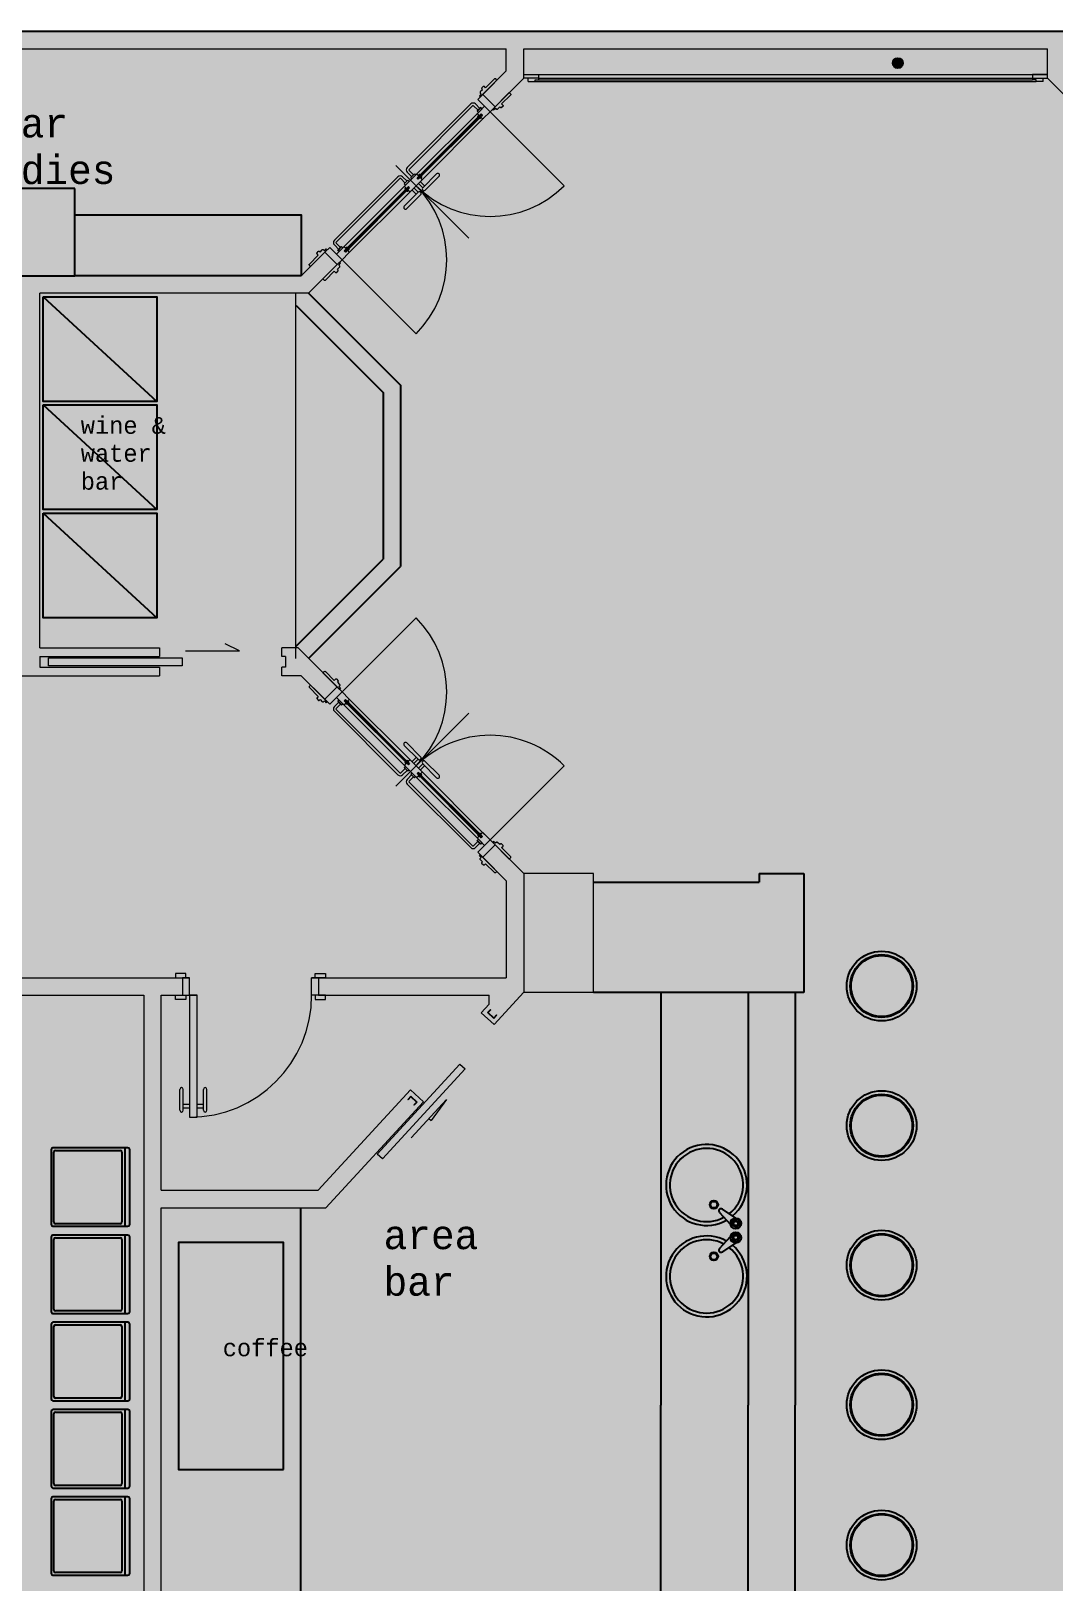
# Model space of a CAD drawing. Header units: millimetres. Extents: x 1.2 to 36.9, y 0.9 to 18.9.
# Drawn here: x 17.2 to 23.06, y 10.03 to 18.92 of the extents above; entities that cross this region are included whole.
import ezdxf

# ---------------------------------------------------------------- set-up
doc = ezdxf.new("R2010")
doc.units = ezdxf.units.MM
doc.linetypes.add('DASHED2', pattern=[9.525, 6.35, -3.175])
doc.layers.add('2', color=252, linetype='Continuous')
doc.layers.add('6', color=175, linetype='Continuous')
for name, color, linetype, lineweight in [('4', 251, 'Continuous', 0), ('Doors', 35, 'Continuous', 5), ('Glass', 161, 'Continuous', 9), ('Section', 30, 'Continuous', 20), ('Wall', 5, 'Continuous', 18)]:
    doc.layers.add(name, color=color, linetype=linetype, lineweight=lineweight)
doc.styles.add('LUCIDA', font='lucon.TTF')

msp = doc.modelspace()

# ---------------------------------------------------------------- hatches: boundary and pattern name
at = {"true_color": 0xc6c4c3}
msp.add_hatch(color=9, dxfattribs=at).paths.add_polyline_path([(1.2022, 18.9219), (27.8495, 18.9217), (27.8495, 18.6041), (36.6228, 18.6041), (36.6228, 15.4607), (36.8773, 15.4604), (36.8773, 7.3419), (27.8573, 7.3419), (27.8573, 7.5559), (24.7573, 7.5559), (24.7574, 0.9219), (1.2022, 0.9219), (1.2024, 18.9219)])
at = {"layer": '2'}
msp.add_hatch(color=256, dxfattribs=at).paths.add_polyline_path([(22.196, 18.7395, 1), (22.1382, 18.7395, 1)])

# ---------------------------------------------------------------- linework, layer by layer
msp.add_lwpolyline([(1.2022, 18.9219), (27.8495, 18.9217), (27.8495, 18.6041), (36.6228, 18.6041), (36.6228, 15.4607), (36.8773, 15.4604), (36.8773, 7.3419), (27.8573, 7.3419), (27.8573, 7.5559), (24.7573, 7.5559), (24.7574, 0.9219), (1.2022, 0.9219), (1.2024, 18.9219)], close=True)
msp.add_circle((22.1671, 18.7395), 0.0289, dxfattribs=at)
at = {"layer": '4', "ltscale": 1.2}
for p, q in [((19.7095, 17.7351), (19.2924, 18.1522)), ((19.7095, 17.7351), (19.2924, 18.1522)), ((19.7095, 15.0126), (19.2924, 14.5955)), ((19.7095, 15.0126), (19.2924, 14.5955))]:
    msp.add_line(p, q, dxfattribs=at)
at = {"layer": '6', "linetype": 'Continuous', "lineweight": 0}
for p, q in [((20.0244, 18.6732), (23.0244, 18.6732)), ((20.0494, 18.6332), (20.0494, 18.6532)), ((20.0494, 18.6332), (20.0894, 18.6332)), ((20.0894, 18.6332), (20.0894, 18.6432)), ((20.0894, 18.6432), (20.1094, 18.6432)), ((20.1094, 18.6532), (20.1094, 18.6432)), ((22.9394, 18.6532), (22.9394, 18.6432)), ((22.9594, 18.6432), (22.9394, 18.6432)), ((22.9594, 18.6332), (22.9594, 18.6432)), ((22.9994, 18.6332), (22.9594, 18.6332)), ((22.9994, 18.6332), (22.9994, 18.6532)), ((18.7184, 15.3275), (18.7184, 17.4203))]:
    msp.add_line(p, q, dxfattribs=at)
at = {"layer": '6'}
for p, q in [((19.7785, 18.485), (19.7573, 18.4638)), ((18.9596, 17.6662), (18.9808, 17.6874)), ((17.2722, 17.4002), (17.9222, 16.8002)), ((17.2722, 16.7802), (17.9222, 16.1802)), ((17.2722, 16.1602), (17.9222, 15.5602)), ((18.9596, 15.0815), (18.9808, 15.0603)), ((19.7785, 14.2627), (19.7573, 14.2839)), ((17.3175, 12.5118), (17.3175, 12.0818)), ((17.7575, 12.5218), (17.3275, 12.5218)), ((17.3325, 12.0968), (17.3325, 12.4968)), ((17.3425, 12.5068), (17.7125, 12.5068)), ((17.7225, 12.4968), (17.7225, 12.0968)), ((17.7387, 12.5218), (17.7387, 12.0718)), ((17.7675, 12.0818), (17.7675, 12.5118)), ((21.146, 12.1508), (21.2086, 12.0831)), ((21.2392, 12.1195), (21.1619, 12.1696)), ((17.3175, 12.0118), (17.3175, 11.5818)), ((17.3275, 12.0718), (17.7575, 12.0718)), ((17.7575, 12.0218), (17.3275, 12.0218)), ((17.7125, 12.0868), (17.3425, 12.0868)), ((17.3425, 12.0068), (17.7125, 12.0068)), ((17.7387, 12.0218), (17.7387, 11.5718)), ((17.7675, 11.5818), (17.7675, 12.0118)), ((21.146, 11.945), (21.2086, 12.0126)), ((17.3325, 11.5968), (17.3325, 11.9968)), ((17.7225, 11.9968), (17.7225, 11.5968)), ((21.2392, 11.9763), (21.1619, 11.9261)), ((17.3275, 11.5718), (17.7575, 11.5718)), ((17.7125, 11.5868), (17.3425, 11.5868)), ((17.3175, 11.5118), (17.3175, 11.0818)), ((17.7575, 11.5218), (17.3275, 11.5218)), ((17.3325, 11.0968), (17.3325, 11.4968)), ((17.3425, 11.5068), (17.7125, 11.5068)), ((17.7225, 11.4968), (17.7225, 11.0968)), ((17.7387, 11.5218), (17.7387, 11.0718)), ((17.7675, 11.0818), (17.7675, 11.5118)), ((17.3275, 11.0718), (17.7575, 11.0718)), ((17.7125, 11.0868), (17.3425, 11.0868)), ((17.3175, 11.0118), (17.3175, 10.5818)), ((17.7575, 11.0218), (17.3275, 11.0218)), ((17.3325, 10.5968), (17.3325, 10.9968)), ((17.3425, 11.0068), (17.7125, 11.0068)), ((17.7225, 10.9968), (17.7225, 10.5968)), ((17.7387, 11.0218), (17.7387, 10.5718)), ((17.7675, 10.5818), (17.7675, 11.0118)), ((17.7125, 10.5868), (17.3425, 10.5868)), ((17.3175, 10.5118), (17.3175, 10.0818)), ((17.3275, 10.5718), (17.7575, 10.5718)), ((17.7575, 10.5218), (17.3275, 10.5218)), ((17.3325, 10.0968), (17.3325, 10.4968)), ((17.3425, 10.5068), (17.7125, 10.5068)), ((17.7225, 10.4968), (17.7225, 10.0968)), ((17.7387, 10.5218), (17.7387, 10.0718)), ((17.7675, 10.0818), (17.7675, 10.5118)), ((17.3275, 10.0718), (17.7575, 10.0718)), ((17.7125, 10.0868), (17.3425, 10.0868))]:
    msp.add_line(p, q, dxfattribs=at)
at = {"layer": '6', "linetype": 'Continuous'}
for p, q in [((18.7207, 17.3495), (19.2184, 16.8519)), ((18.7914, 17.4202), (19.3184, 16.8933)), ((19.3184, 16.8933), (19.3184, 15.8544)), ((19.2184, 16.8519), (19.2184, 15.8958)), ((18.7207, 15.3982), (19.2184, 15.8958)), ((18.7914, 15.3275), (19.3184, 15.8544)), ((21.3734, 14.0945), (21.6294, 14.0945)), ((21.3734, 14.0945), (21.3734, 14.0445)), ((21.6294, 14.0945), (21.6294, 13.4117)), ((20.4244, 14.0445), (21.3734, 14.0445)), ((21.6294, 13.4117), (20.4244, 13.4117)), ((20.8094, 13.4117), (20.8094, 11.0468)), ((21.3094, 13.4117), (21.3094, 11.0468)), ((21.5794, 13.4117), (21.5794, 11.0468)), ((18.7475, 9.9149), (18.7475, 12.1787)), ((20.8094, 8.682), (20.8094, 11.0468)), ((21.3094, 8.682), (21.3094, 11.0468)), ((21.5794, 8.682), (21.5794, 11.0468))]:
    msp.add_line(p, q, dxfattribs=at)
at = {"layer": '6', "linetype": 'Continuous', "lineweight": 0}
for points in [[(20.1094, 18.6732), (20.1094, 18.6532), (20.0244, 18.6532), (20.0244, 18.6732)], [(22.9394, 18.6732), (22.9394, 18.6532), (23.0244, 18.6532), (23.0244, 18.6732)]]:
    msp.add_lwpolyline(points, close=True, dxfattribs=at)
at = {"layer": '6', "linetype": 'Continuous'}
for points in [[(17.4522, 18.0203), (17.1022, 18.0203), (17.1022, 17.5203), (17.4522, 17.5203)], [(18.75, 17.5202), (17.4522, 17.5202), (17.4522, 17.8703), (18.75, 17.8703)], [(18.6475, 10.6787), (18.6475, 11.9787), (18.0475, 11.9787), (18.0475, 10.6787)]]:
    msp.add_lwpolyline(points, close=True, dxfattribs=at)
at = {"layer": '6'}
for points in [[(17.2722, 17.4002), (17.9222, 17.4002), (17.9222, 16.8002), (17.2722, 16.8002)], [(17.2722, 16.7802), (17.9222, 16.7802), (17.9222, 16.1802), (17.2722, 16.1802)], [(17.2722, 16.1602), (17.9222, 16.1602), (17.9222, 15.5602), (17.2722, 15.5602)], [(21.2446, 12.0651), (21.2184, 12.076), (21.2207, 12.1043), (21.2482, 12.1109), (21.263, 12.0867)], [(21.2446, 12.0306), (21.2184, 12.0197), (21.2207, 11.9914), (21.2482, 11.9848), (21.263, 12.0091)]]:
    msp.add_lwpolyline(points, close=True, dxfattribs=at)
for centre, radius in [((22.0744, 13.4491), 0.2), ((22.0744, 13.4491), 0.18), ((22.0744, 13.4491), 0.175), ((22.0744, 12.6491), 0.2), ((22.0744, 12.6491), 0.18), ((22.0744, 12.6491), 0.175), ((21.1137, 12.196), 0.0237), ((21.1137, 12.196), 0.019), ((21.239, 12.0886), 0.0309), ((21.239, 12.0886), 0.0126), ((21.239, 12.0071), 0.0309), ((21.239, 12.0071), 0.0126), ((22.0744, 11.8491), 0.2), ((22.0744, 11.8491), 0.18), ((22.0744, 11.8491), 0.175), ((21.1137, 11.8997), 0.0237), ((21.1137, 11.8997), 0.019), ((22.0744, 11.0491), 0.2), ((22.0744, 11.0491), 0.18), ((22.0744, 11.0491), 0.175), ((22.0744, 10.2445), 0.2), ((22.0744, 10.2445), 0.18), ((22.0744, 10.2445), 0.175)]:
    msp.add_circle(centre, radius, dxfattribs=at)
for centre, radius, start, end in [((21.0714, 12.3088), 0.232, 310.10918, 299.67199), ((17.3275, 12.5118), 0.01, 90, 180), ((17.3425, 12.4968), 0.01, 90, 180), ((17.7125, 12.4968), 0.01, 0, 90), ((17.7575, 12.5118), 0.01, 0, 90), ((21.0714, 12.3088), 0.21, 308.27582, 298.27204), ((17.3425, 12.0968), 0.01, 180, 270), ((17.7125, 12.0968), 0.01, 270, 0), ((21.154, 12.1602), 0.0123, 49.88815, 229.88815), ((17.3275, 12.0818), 0.01, 180, 270), ((17.3275, 12.0118), 0.01, 90, 180), ((17.3425, 11.9968), 0.01, 90, 180), ((17.7125, 11.9968), 0.01, 0, 90), ((17.7575, 12.0818), 0.01, 270, 0), ((17.7575, 12.0118), 0.01, 0, 90), ((21.0714, 11.7848), 0.232, 60.68277, 50.33718), ((21.0714, 11.7848), 0.21, 62.12231, 52.22255), ((21.154, 11.9355), 0.0123, 130.11185, 310.11185), ((17.3275, 11.5818), 0.01, 180, 270), ((17.3425, 11.5968), 0.01, 180, 270), ((17.7125, 11.5968), 0.01, 270, 0), ((17.7575, 11.5818), 0.01, 270, 0), ((17.3275, 11.5118), 0.01, 90, 180), ((17.3425, 11.4968), 0.01, 90, 180), ((17.7125, 11.4968), 0.01, 0, 90), ((17.7575, 11.5118), 0.01, 0, 90), ((17.3275, 11.0818), 0.01, 180, 270), ((17.3425, 11.0968), 0.01, 180, 270), ((17.7125, 11.0968), 0.01, 270, 0), ((17.7575, 11.0818), 0.01, 270, 0), ((17.3275, 11.0118), 0.01, 90, 180), ((17.3425, 10.9968), 0.01, 90, 180), ((17.7125, 10.9968), 0.01, 0, 90), ((17.7575, 11.0118), 0.01, 0, 90), ((17.3275, 10.5818), 0.01, 180, 270), ((17.3425, 10.5968), 0.01, 180, 270), ((17.7125, 10.5968), 0.01, 270, 0), ((17.7575, 10.5818), 0.01, 270, 0), ((17.3275, 10.5118), 0.01, 90, 180), ((17.3425, 10.4968), 0.01, 90, 180), ((17.7125, 10.4968), 0.01, 0, 90), ((17.7575, 10.5118), 0.01, 0, 90), ((17.3275, 10.0818), 0.01, 180, 270), ((17.3425, 10.0968), 0.01, 180, 270), ((17.7125, 10.0968), 0.01, 270, 0), ((17.7575, 10.0818), 0.01, 270, 0)]:
    msp.add_arc(centre, radius, start, end, dxfattribs=at)
at = {"layer": 'Doors', "ltscale": 1.2}
for p, q in [((19.7208, 18.5051), (19.3567, 18.141)), ((19.7315, 18.4945), (19.3673, 18.1304)), ((19.7626, 18.4691), (19.7371, 18.4945)), ((19.7732, 18.4797), (19.7477, 18.5051)), ((19.7608, 18.4532), (19.4086, 18.101)), ((19.7809, 18.4486), (19.4132, 18.0809)), ((19.7845, 18.445), (19.4168, 18.0773)), ((19.7881, 18.4415), (19.4203, 18.0738)), ((19.4405, 18.0692), (19.8004, 18.4291)), ((18.9395, 17.7238), (19.3036, 18.088)), ((18.9501, 17.7132), (19.3142, 18.0774)), ((19.3454, 18.0519), (19.3199, 18.0774)), ((19.356, 18.0625), (19.3305, 18.088)), ((19.3821, 18.0887), (19.3567, 18.1141)), ((19.3927, 18.0993), (19.3673, 18.1247)), ((19.4079, 18.0367), (19.3761, 18.0685)), ((19.4079, 18.0367), (19.3761, 18.0685)), ((19.4458, 18.025), (19.421, 18.0498)), ((19.4564, 18.0356), (19.4316, 18.0604)), ((19.4458, 18.025), (19.5253, 18.1046)), ((19.4599, 18.0109), (19.5395, 18.0904)), ((18.9914, 17.6839), (19.3436, 18.036)), ((18.996, 17.6637), (19.3637, 18.0314)), ((18.9996, 17.6602), (19.3673, 18.0279)), ((19.0031, 17.6566), (19.3708, 18.0243)), ((19.3754, 18.0042), (19.0155, 17.6443)), ((19.4196, 17.9989), (19.34, 17.9193)), ((19.4196, 17.9989), (19.34, 17.9193)), ((19.4337, 17.9847), (19.3542, 17.9052)), ((19.409, 17.9883), (19.3842, 18.013)), ((19.4196, 17.9989), (19.3949, 18.0236)), ((18.9649, 17.6715), (18.9395, 17.6969)), ((18.9755, 17.6821), (18.9501, 17.7075)), ((18.9649, 15.0762), (18.9395, 15.0508)), ((18.9755, 15.0656), (18.9501, 15.0402)), ((18.9501, 15.0345), (19.3142, 14.6704)), ((18.9914, 15.0638), (19.3436, 14.7117)), ((18.996, 15.084), (19.3637, 14.7163)), ((18.9996, 15.0875), (19.3673, 14.7199)), ((19.0031, 15.0911), (19.3708, 14.7234)), ((19.3754, 14.7435), (19.0155, 15.1034)), ((18.9395, 15.0239), (19.3036, 14.6597)), ((19.4196, 14.7488), (19.34, 14.8284)), ((19.4196, 14.7488), (19.34, 14.8284)), ((19.4337, 14.763), (19.3542, 14.8425)), ((19.409, 14.7595), (19.3842, 14.7347)), ((19.3454, 14.6958), (19.3199, 14.6704)), ((19.356, 14.6852), (19.3305, 14.6597)), ((19.4079, 14.711), (19.3761, 14.6792)), ((19.4079, 14.711), (19.3761, 14.6792)), ((19.4196, 14.7488), (19.3949, 14.7241)), ((19.7845, 14.3027), (19.4168, 14.6704)), ((19.7881, 14.3062), (19.4203, 14.6739)), ((19.4458, 14.7227), (19.421, 14.6979)), ((19.4564, 14.7121), (19.4316, 14.6873)), ((19.4405, 14.6785), (19.8004, 14.3186)), ((19.4458, 14.7227), (19.5253, 14.6431)), ((19.4599, 14.7368), (19.5395, 14.6573)), ((19.3821, 14.659), (19.3567, 14.6336)), ((19.7208, 14.2426), (19.3567, 14.6067)), ((19.3927, 14.6484), (19.3673, 14.623)), ((19.7315, 14.2532), (19.3673, 14.6173)), ((19.7608, 14.2945), (19.4086, 14.6467)), ((19.7809, 14.2991), (19.4132, 14.6668)), ((19.7626, 14.2786), (19.7371, 14.2532)), ((19.7732, 14.268), (19.7477, 14.2426))]:
    msp.add_line(p, q, dxfattribs=at)
at = {"layer": 'Doors', "linetype": 'DASHED2', "ltscale": 10}
for p, q in [((19.8322, 18.4609), (20.2565, 18.0367)), ((18.9837, 17.6124), (19.4079, 17.1882)), ((18.9837, 15.1353), (19.4079, 15.5595)), ((19.8322, 14.2868), (20.2565, 14.711))]:
    msp.add_line(p, q, dxfattribs=at)
at = {"layer": 'Doors'}
for p, q in [((18.3958, 15.3696), (18.3148, 15.4112)), ((18.0863, 15.3696), (18.3958, 15.3696)), ((18.0895, 13.5219), (18.0295, 13.5219)), ((18.0295, 13.5219), (18.0295, 13.4969)), ((18.0895, 13.4969), (18.0895, 13.5219)), ((18.8295, 13.5219), (18.8895, 13.5219)), ((18.8295, 13.4969), (18.8295, 13.5219)), ((18.8895, 13.5219), (18.8895, 13.4969)), ((18.0295, 13.4969), (18.0895, 13.4969)), ((18.0695, 13.4969), (18.1095, 13.4969)), ((18.1095, 13.4969), (18.0695, 13.4969)), ((18.0695, 13.4969), (18.0695, 13.3969)), ((18.1095, 13.3969), (18.1095, 13.4969)), ((18.8495, 13.4969), (18.8095, 13.4969)), ((18.8095, 13.3969), (18.8095, 13.4969)), ((18.8095, 13.4969), (18.8495, 13.4969)), ((18.8895, 13.4969), (18.8295, 13.4969)), ((18.8495, 13.4969), (18.8495, 13.3969)), ((18.0295, 13.3719), (18.0295, 13.3969)), ((18.0295, 13.3969), (18.0895, 13.3969)), ((18.0895, 13.3719), (18.0295, 13.3719)), ((18.0695, 13.3969), (18.1095, 13.3969)), ((18.0895, 13.3969), (18.0895, 13.3719)), ((18.1545, 13.3969), (18.1095, 13.3969)), ((18.1095, 13.3969), (18.1095, 12.6969)), ((18.1545, 12.6969), (18.1545, 13.3969)), ((18.8495, 13.3969), (18.8095, 13.3969)), ((18.8895, 13.3969), (18.8295, 13.3969)), ((18.8295, 13.3969), (18.8295, 13.3719)), ((18.8295, 13.3719), (18.8895, 13.3719)), ((18.8895, 13.3719), (18.8895, 13.3969)), ((18.0545, 12.7369), (18.0545, 12.8569)), ((18.0745, 12.7369), (18.0745, 12.8569)), ((18.1895, 12.7369), (18.1895, 12.8569)), ((18.2095, 12.7369), (18.2095, 12.8569)), ((18.0745, 12.7719), (18.1095, 12.7719)), ((18.0745, 12.7519), (18.1095, 12.7519)), ((18.1545, 12.7719), (18.1895, 12.7719)), ((18.1545, 12.7519), (18.1895, 12.7519)), ((19.3792, 12.5786), (19.5822, 12.7995)), ((19.5822, 12.7995), (19.4933, 12.6775)), ((18.1095, 12.6969), (18.1545, 12.6969)), ((19.4807, 12.6891), (19.4933, 12.6775))]:
    msp.add_line(p, q, dxfattribs=at)
at = {"layer": 'Doors', "ltscale": 1.2}
for points in [[(19.7756, 18.5458), (19.8711, 18.6412), (19.864, 18.6483, 0.414214), (19.857, 18.6483), (19.806, 18.5974), (19.7989, 18.6044, 0.414214), (19.7919, 18.6044), (19.7848, 18.5974, 0.414214), (19.7848, 18.5903), (19.7883, 18.5868), (19.7756, 18.5741, 0.414214), (19.7756, 18.567), (19.7806, 18.562), (19.77, 18.5514), (19.7756, 18.5458)], [(19.8464, 18.4751), (19.9418, 18.5705), (19.9489, 18.5635, -0.414214), (19.9489, 18.5564), (19.8979, 18.5054), (19.905, 18.4984, -0.414214), (19.905, 18.4913), (19.8979, 18.4842, -0.414214), (19.8909, 18.4842), (19.8873, 18.4878), (19.8746, 18.4751, -0.414214), (19.8676, 18.4751), (19.8626, 18.4801), (19.852, 18.4694), (19.8464, 18.4751)], [(18.8988, 17.669), (18.8033, 17.5736), (18.7963, 17.5806, -0.414214), (18.7963, 17.5877), (18.8472, 17.6387), (18.8402, 17.6457, -0.414214), (18.8402, 17.6528), (18.8472, 17.6599, -0.414214), (18.8543, 17.6599), (18.8578, 17.6563), (18.8705, 17.669, -0.414214), (18.8776, 17.669), (18.8826, 17.664), (18.8932, 17.6746), (18.8988, 17.669)], [(18.9695, 17.5983), (18.874, 17.5028), (18.8811, 17.4958, 0.414214), (18.8882, 17.4958), (18.9392, 17.5467), (18.9462, 17.5397, 0.414214), (18.9533, 17.5397), (18.9604, 17.5467, 0.414214), (18.9604, 17.5538), (18.9568, 17.5573), (18.9695, 17.57, 0.414214), (18.9695, 17.5771), (18.9645, 17.5821), (18.9751, 17.5927), (18.9695, 17.5983)], [(18.9695, 15.1494), (18.874, 15.2449), (18.8811, 15.2519, -0.414214), (18.8882, 15.2519), (18.9392, 15.201), (18.9462, 15.208, -0.414214), (18.9533, 15.208), (18.9604, 15.201, -0.414214), (18.9604, 15.1939), (18.9568, 15.1904), (18.9695, 15.1777, -0.414214), (18.9695, 15.1706), (18.9645, 15.1656), (18.9751, 15.155), (18.9695, 15.1494)], [(18.8988, 15.0787), (18.8033, 15.1742), (18.7963, 15.1671, 0.414214), (18.7963, 15.16), (18.8472, 15.1091), (18.8402, 15.102, 0.414214), (18.8402, 15.0949), (18.8472, 15.0878, 0.414214), (18.8543, 15.0878), (18.8578, 15.0914), (18.8705, 15.0787, 0.414214), (18.8776, 15.0787), (18.8826, 15.0837), (18.8932, 15.0731), (18.8988, 15.0787)], [(19.8464, 14.2726), (19.9418, 14.1772), (19.9489, 14.1842, 0.414214), (19.9489, 14.1913), (19.8979, 14.2423), (19.905, 14.2493, 0.414214), (19.905, 14.2564), (19.8979, 14.2635, 0.414214), (19.8909, 14.2635), (19.8873, 14.2599), (19.8746, 14.2726, 0.414214), (19.8676, 14.2726), (19.8626, 14.2676), (19.852, 14.2783), (19.8464, 14.2726)], [(19.7756, 14.2019), (19.8711, 14.1065), (19.864, 14.0994, -0.414214), (19.857, 14.0994), (19.806, 14.1503), (19.7989, 14.1433, -0.414214), (19.7919, 14.1433), (19.7848, 14.1503, -0.414214), (19.7848, 14.1574), (19.7883, 14.1609), (19.7756, 14.1736, -0.414214), (19.7756, 14.1807), (19.7806, 14.1857), (19.77, 14.1963), (19.7756, 14.2019)]]:
    msp.add_lwpolyline(points, format="xyb", dxfattribs=at)
for points in [[(19.7774, 18.4309), (19.7881, 18.4415), (19.7809, 18.4486), (19.7703, 18.438), (19.7608, 18.4475, -0.414214), (19.7608, 18.4532), (19.8004, 18.4928), (19.8322, 18.4609), (19.7926, 18.4213, -0.414214), (19.787, 18.4213), (19.7774, 18.4309)], [(19.7703, 18.438), (19.7633, 18.4309), (19.7626, 18.4316, -0.414214), (19.7626, 18.4373), (19.7668, 18.4415)], [(19.7774, 18.4309), (19.7704, 18.4238), (19.7711, 18.4231, 0.414214), (19.7767, 18.4231), (19.781, 18.4273)], [(19.3602, 18.0137), (19.3708, 18.0243), (19.3637, 18.0314), (19.3531, 18.0208), (19.3436, 18.0303, -0.414214), (19.3436, 18.036), (19.3761, 18.0685), (19.4079, 18.0367), (19.3754, 18.0042, -0.414214), (19.3697, 18.0042), (19.3602, 18.0137)], [(19.431, 18.0844), (19.4203, 18.0738), (19.4132, 18.0809), (19.4238, 18.0915), (19.4143, 18.101, 0.414214), (19.4086, 18.101), (19.3761, 18.0685), (19.4079, 18.0367), (19.4405, 18.0692, 0.414214), (19.4405, 18.0749), (19.431, 18.0844)], [(19.4238, 18.0915), (19.4309, 18.0986), (19.4302, 18.0993, 0.414214), (19.4246, 18.0993), (19.4203, 18.095)], [(19.431, 18.0844), (19.438, 18.0915), (19.4387, 18.0907, -0.414214), (19.4387, 18.0851), (19.4345, 18.0808)], [(19.3531, 18.0208), (19.3461, 18.0137), (19.3454, 18.0144, -0.414214), (19.3454, 18.0201), (19.3496, 18.0243)], [(19.3602, 18.0137), (19.3532, 18.0066), (19.3539, 18.0059, 0.414214), (19.3595, 18.0059), (19.3638, 18.0101)], [(19.0137, 17.6672), (19.0031, 17.6566), (18.996, 17.6637), (19.0066, 17.6743), (18.9971, 17.6839, 0.414214), (18.9914, 17.6839), (18.9518, 17.6443), (18.9837, 17.6124), (19.0233, 17.652, 0.414214), (19.0233, 17.6577), (19.0137, 17.6672)], [(19.0066, 17.6743), (19.0137, 17.6814), (19.013, 17.6821, 0.414214), (19.0073, 17.6821), (19.0031, 17.6778)], [(19.0137, 17.6672), (19.0208, 17.6743), (19.0215, 17.6736, -0.414214), (19.0215, 17.6679), (19.0173, 17.6637)], [(19.0137, 15.0805), (19.0031, 15.0911), (18.996, 15.084), (19.0066, 15.0734), (18.9971, 15.0638, -0.414214), (18.9914, 15.0638), (18.9518, 15.1034), (18.9837, 15.1353), (19.0233, 15.0957, -0.414214), (19.0233, 15.09), (19.0137, 15.0805)], [(19.0066, 15.0734), (19.0137, 15.0663), (19.013, 15.0656, -0.414214), (19.0073, 15.0656), (19.0031, 15.0699)], [(19.0137, 15.0805), (19.0208, 15.0734), (19.0215, 15.0741, 0.414214), (19.0215, 15.0798), (19.0173, 15.084)], [(19.3602, 14.734), (19.3708, 14.7234), (19.3637, 14.7163), (19.3531, 14.7269), (19.3436, 14.7174, 0.414214), (19.3436, 14.7117), (19.3761, 14.6792), (19.4079, 14.711), (19.3754, 14.7435, 0.414214), (19.3697, 14.7435), (19.3602, 14.734)], [(19.3531, 14.7269), (19.3461, 14.734), (19.3454, 14.7333, 0.414214), (19.3454, 14.7276), (19.3496, 14.7234)], [(19.3602, 14.734), (19.3532, 14.7411), (19.3539, 14.7418, -0.414214), (19.3595, 14.7418), (19.3638, 14.7376)], [(19.431, 14.6633), (19.4203, 14.6739), (19.4132, 14.6668), (19.4238, 14.6562), (19.4143, 14.6467, -0.414214), (19.4086, 14.6467), (19.3761, 14.6792), (19.4079, 14.711), (19.4405, 14.6785, -0.414214), (19.4405, 14.6728), (19.431, 14.6633)], [(19.4238, 14.6562), (19.4309, 14.6491), (19.4302, 14.6484, -0.414214), (19.4246, 14.6484), (19.4203, 14.6527)], [(19.431, 14.6633), (19.438, 14.6563), (19.4387, 14.657, 0.414214), (19.4387, 14.6626), (19.4345, 14.6669)], [(19.7774, 14.3169), (19.7881, 14.3062), (19.7809, 14.2991), (19.7703, 14.3097), (19.7608, 14.3002, 0.414214), (19.7608, 14.2945), (19.8004, 14.2549), (19.8322, 14.2868), (19.7926, 14.3264, 0.414214), (19.787, 14.3264), (19.7774, 14.3169)], [(19.7703, 14.3097), (19.7633, 14.3168), (19.7626, 14.3161, 0.414214), (19.7626, 14.3105), (19.7668, 14.3062)], [(19.7774, 14.3169), (19.7704, 14.3239), (19.7711, 14.3246, -0.414214), (19.7767, 14.3246), (19.781, 14.3204)]]:
    msp.add_lwpolyline(points, format="xyb", close=True, dxfattribs=at)
for points in [[(19.7898, 18.5599), (19.7615, 18.5317), (19.8322, 18.4609), (19.8605, 18.4892)], [(19.7643, 18.4567), (19.7855, 18.4779), (19.7785, 18.485), (19.7573, 18.4638)], [(19.3471, 18.0395), (19.3683, 18.0607), (19.3613, 18.0678), (19.3401, 18.0466)], [(19.3471, 18.0395), (19.3683, 18.0607), (19.3613, 18.0678), (19.3401, 18.0466)], [(19.3471, 18.0395), (19.3683, 18.0607), (19.3613, 18.0678), (19.3401, 18.0466)], [(19.4051, 18.0975), (19.3839, 18.0763), (19.3768, 18.0834), (19.398, 18.1046)], [(19.4051, 18.0975), (19.3839, 18.0763), (19.3768, 18.0834), (19.398, 18.1046)], [(19.4051, 18.0975), (19.3839, 18.0763), (19.3768, 18.0834), (19.398, 18.1046)], [(18.8847, 17.6549), (18.9129, 17.6832), (18.9837, 17.6124), (18.9554, 17.5842)], [(18.9879, 17.6803), (18.9667, 17.6591), (18.9596, 17.6662), (18.9808, 17.6874)], [(18.8847, 15.0928), (18.9129, 15.0646), (18.9837, 15.1353), (18.9554, 15.1635)], [(18.9879, 15.0674), (18.9667, 15.0886), (18.9596, 15.0815), (18.9808, 15.0603)], [(19.3471, 14.7082), (19.3683, 14.687), (19.3613, 14.6799), (19.3401, 14.7011)], [(19.3471, 14.7082), (19.3683, 14.687), (19.3613, 14.6799), (19.3401, 14.7011)], [(19.3471, 14.7082), (19.3683, 14.687), (19.3613, 14.6799), (19.3401, 14.7011)], [(19.4051, 14.6502), (19.3839, 14.6714), (19.3768, 14.6643), (19.398, 14.6431)], [(19.4051, 14.6502), (19.3839, 14.6714), (19.3768, 14.6643), (19.398, 14.6431)], [(19.4051, 14.6502), (19.3839, 14.6714), (19.3768, 14.6643), (19.398, 14.6431)], [(19.7643, 14.291), (19.7855, 14.2698), (19.7785, 14.2627), (19.7573, 14.2839)], [(19.7898, 14.1878), (19.7615, 14.2161), (19.8322, 14.2868), (19.8605, 14.2585)]]:
    msp.add_lwpolyline(points, close=True, dxfattribs=at)
at = {"layer": 'Doors'}
for points in [[(17.3022, 15.285), (17.3022, 15.33), (18.0687, 15.33), (18.0687, 15.285)], [(19.1849, 12.4855), (19.6586, 13.0009), (19.688, 12.9738), (19.2144, 12.4584)]]:
    msp.add_lwpolyline(points, close=True, dxfattribs=at)
at = {"layer": 'Doors', "ltscale": 1.2}
for centre, radius, start, end in [((19.7343, 18.4917), 0.019, 44.99802, 134.99802), ((19.7343, 18.4917), 0.004, 44.99802, 134.99802), ((19.3701, 18.1276), 0.019, 134.99802, 224.99802), ((19.3171, 18.0745), 0.019, 44.99802, 134.99802), ((19.3171, 18.0745), 0.004, 44.99802, 134.99802), ((19.3701, 18.1276), 0.004, 134.99802, 224.99802), ((19.5324, 18.0975), 0.01, 314.99802, 134.99802), ((19.4267, 17.9918), 0.01, 314.99802, 134.99802), ((19.4528, 18.018), 0.01, 134.99802, 314.99802), ((19.3471, 17.9122), 0.01, 134.99802, 314.99802), ((18.9529, 17.7104), 0.019, 134.99802, 224.99802), ((18.9529, 17.7104), 0.004, 134.99802, 224.99802), ((18.9529, 15.0373), 0.019, 135.00198, 225.00198), ((18.9529, 15.0373), 0.004, 135.00198, 225.00198), ((19.3471, 14.8355), 0.01, 45.00198, 225.00198), ((19.4267, 14.7559), 0.01, 225.00198, 45.00198), ((19.3171, 14.6732), 0.004, 225.00198, 315.00198), ((19.4528, 14.7298), 0.01, 45.00198, 225.00198), ((19.3171, 14.6732), 0.019, 225.00198, 315.00198), ((19.3701, 14.6201), 0.019, 135.00198, 225.00198), ((19.3701, 14.6201), 0.004, 135.00198, 225.00198), ((19.5324, 14.6502), 0.01, 225.00198, 45.00198), ((19.7343, 14.256), 0.019, 225.00198, 315.00198), ((19.7343, 14.256), 0.004, 225.00198, 315.00198)]:
    msp.add_arc(centre, radius, start, end, dxfattribs=at)
at = {"layer": 'Doors', "linetype": 'DASHED2', "ltscale": 1500}
for centre, radius, start, end in [((18.9837, 17.6124), 0.6, 314.99802, 44.99802), ((19.8322, 18.4609), 0.6, 224.99802, 314.99802), ((18.9837, 15.1353), 0.6, 315.00198, 45.00198), ((19.8322, 14.2868), 0.6, 45.00198, 135.00198), ((18.1095, 13.3969), 0.7, 270.00019, 0.00002)]:
    msp.add_arc(centre, radius, start, end, dxfattribs=at)
at = {"layer": 'Doors'}
for centre, start, end in [((18.0645, 12.8569), 0, 180), ((18.1995, 12.8569), 0, 180), ((18.0645, 12.7369), 180, 0), ((18.1995, 12.7369), 180, 0)]:
    msp.add_arc(centre, 0.01, start, end, dxfattribs=at)
at = {"layer": 'Glass', "ltscale": 0.015}
for p, q in [((20.0894, 18.6332), (22.9594, 18.6332)), ((20.1094, 18.6532), (22.9394, 18.6532)), ((20.1094, 18.6432), (22.9394, 18.6432))]:
    msp.add_line(p, q, dxfattribs=at)
at = {"layer": 'Section'}
for points in [[(19.8701, 13.2817), (19.8533, 13.2633), (19.8164, 13.2971), (19.8333, 13.3155), (19.8355, 13.3135), (19.8206, 13.2972), (19.8531, 13.2675), (19.8679, 13.2838), (19.8701, 13.2817)], [(19.3971, 12.7658), (19.414, 12.7842), (19.3772, 12.8181), (19.3603, 12.7997), (19.3625, 12.7976), (19.3774, 12.8138), (19.4098, 12.7841), (19.3949, 12.7679), (19.3971, 12.7658)]]:
    msp.add_lwpolyline(points, dxfattribs=at)
at = {"layer": 'Wall'}
for p, q in [((11.6472, 18.922), (17.5522, 18.922)), ((17.5522, 18.9219), (27.8495, 18.9219)), ((18.2341, 18.9219), (24.4262, 18.9219)), ((19.9244, 18.6946), (19.9244, 18.8219)), ((18.9554, 17.5842), (18.8847, 17.6549)), ((18.6381, 15.3375), (18.6381, 15.3875)), ((18.6381, 15.2275), (18.6381, 15.2775)), ((18.9554, 15.1635), (18.8847, 15.0928)), ((18.0695, 13.4969), (18.0695, 13.3969)), ((18.8495, 13.4969), (18.8495, 13.3969))]:
    msp.add_line(p, q, dxfattribs=at)
at = {"layer": 'Wall', "linetype": 'Continuous'}
for p, q in [((19.2022, 18.9219), (18.9522, 18.9219)), ((19.2022, 18.9219), (18.9522, 18.9219)), ((21.8572, 18.9233), (22.0072, 18.9233)), ((20.0244, 18.6532), (20.0244, 18.8219)), ((23.0244, 18.6532), (23.0244, 18.8219)), ((23.0244, 18.6532), (23.0244, 18.8219)), ((19.7898, 18.5599), (19.9244, 18.6946)), ((19.8605, 18.4892), (20.0244, 18.6531)), ((23.1883, 18.4892), (23.0243, 18.6532)), ((19.7898, 18.5599), (19.8605, 18.4892)), ((18.8847, 17.6549), (18.75, 17.5202)), ((18.75, 17.5202), (17.6475, 17.5202)), ((18.9554, 17.5842), (18.7914, 17.4202)), ((18.7914, 17.4202), (17.2522, 17.4202)), ((17.2522, 15.3875), (17.2522, 17.4202)), ((18.7914, 17.4202), (17.2522, 17.4202)), ((17.2522, 15.3875), (17.9387, 15.3875)), ((17.9387, 15.3875), (17.9387, 15.3375)), ((18.7314, 15.3875), (18.6381, 15.3875)), ((18.9554, 15.1635), (18.7314, 15.3875)), ((17.2522, 15.3375), (17.9387, 15.3375)), ((17.2522, 15.3375), (17.2522, 15.2775)), ((18.659, 15.3375), (18.6381, 15.3375)), ((18.659, 15.3375), (18.659, 15.2775)), ((17.0622, 15.2275), (17.9384, 15.2275)), ((17.2522, 15.2775), (17.9387, 15.2775)), ((17.9387, 15.2775), (17.9387, 15.2275)), ((18.659, 15.2775), (18.6381, 15.2775)), ((18.75, 15.2275), (18.6381, 15.2275)), ((18.8847, 15.0928), (18.75, 15.2275)), ((19.7898, 14.1878), (19.8605, 14.2585)), ((19.8605, 14.2585), (20.0244, 14.0946)), ((19.7898, 14.1878), (19.9244, 14.0531)), ((19.9244, 14.0531), (19.9244, 13.4969)), ((20.4244, 14.0945), (20.0244, 14.0945)), ((20.0244, 14.0945), (20.0244, 13.4132)), ((20.4244, 13.4117), (20.4244, 14.0945)), ((14.4151, 13.497), (18.0695, 13.4969)), ((18.8495, 13.4969), (19.9244, 13.4969)), ((14.4151, 13.3969), (17.8475, 13.3969)), ((17.8475, 13.3969), (17.8475, 6.6968)), ((17.9475, 13.3969), (18.1545, 13.3969)), ((17.9475, 12.2787), (17.9475, 13.3969)), ((18.8495, 13.3969), (19.8234, 13.3969)), ((19.0484, 13.3969), (19.8261, 13.3969)), ((19.7812, 13.2955), (19.8261, 13.3447)), ((19.8261, 13.3447), (19.8261, 13.3969)), ((19.8549, 13.228), (20.0244, 13.4132)), ((20.4244, 13.4117), (20.0244, 13.4117)), ((19.8549, 13.228), (19.7812, 13.2955)), ((19.3756, 12.8535), (18.8475, 12.2787)), ((19.3756, 12.8535), (19.4493, 12.7858)), ((19.4493, 12.7858), (18.8914, 12.1787)), ((17.9475, 12.2787), (18.8475, 12.2787)), ((17.9475, 9.9149), (17.9475, 12.1787)), ((17.9475, 9.9149), (17.9475, 12.1787)), ((17.9475, 12.1787), (18.8914, 12.1787)), ((17.9475, 9.9149), (17.9475, 12.1787))]:
    msp.add_line(p, q, dxfattribs=at)
at = {"layer": 'Wall'}
for points in [[(18.75, 17.5202), (15.3522, 17.5203), (15.3522, 18.822), (17.6475, 18.8219)], [(17.6475, 18.8219), (19.9244, 18.8219)], [(17.6475, 18.8219), (19.9244, 18.8219)], [(20.0244, 18.8219), (23.0244, 18.8219)]]:
    msp.add_lwpolyline(points, dxfattribs=at)

# ---------------------------------------------------------------- texts
at = {"layer": '2', "attachment_point": 1, "style": 'LUCIDA'}
for s, insert, char_height, width in [('6lockers\\Pcoffee bar \\Pstaff ladies', (16.0589, 18.7401), 0.16, 2.888624), ('wine &\\Pwater  bar', (17.487, 16.7104), 0.096, 0.567609), ('area bar', (19.2216, 12.1011), 0.16, 0.946016), ('coffee', (18.3003, 11.423), 0.096, 0.567609)]:
    msp.add_mtext(s, dxfattribs=dict(at, insert=insert, char_height=char_height, width=width))

doc.saveas('drawing.dxf')
